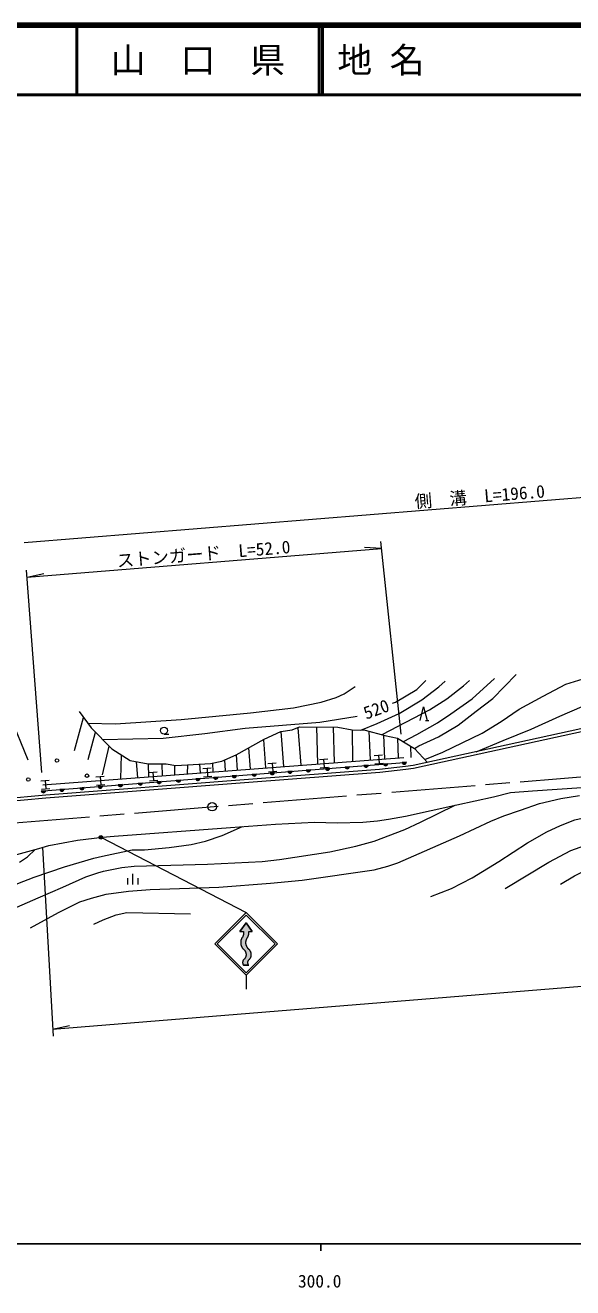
# Model space of a CAD drawing. Units: millimetres, scale not verified. Extents: x 40000 to 680000, y 20000 to 380000.
# Drawn here: x 325608 to 404147, y 198715 to 380000 of the extents above; entities that cross this region are included whole.
import ezdxf
from ezdxf.enums import TextEntityAlignment as Align

# ---------------------------------------------------------------- set-up
doc = ezdxf.new("R2010")
doc.units = ezdxf.units.MM
doc.header["$LTSCALE"] = 1000
doc.linetypes.add('CHAIN', pattern=[18.5, 12, -1.5, 3.5, -1.5])
for name, color, linetype, lineweight in [('M-BGD', 7, 'Continuous', 13), ('M-BMK', 2, 'CHAIN', 13), ('M-BMK-SRVR', 3, 'Continuous', 13), ('M-STR-HTXT', 7, 'Continuous', 13), ('M-STR-STRC', 7, 'Continuous', 13), ('M-TTL', 2, 'Continuous', 140), ('M-TTL-BAND', 7, 'Continuous', 25), ('M-TTL-LINE', 7, 'Continuous', 50)]:
    doc.layers.add(name, color=color, linetype=linetype, lineweight=lineweight)
doc.layers.add('M-TTL-TXT', color=7, linetype='Continuous')
doc.styles.add('ＭＳ ゴシック', font='')
doc.styles.get('ＭＳ ゴシック').set_extended_font_data('MS Gothic')

msp = doc.modelspace()

# ---------------------------------------------------------------- hatches: boundary and pattern name
at = {"layer": 'M-BGD'}
for points in [[(374188, 273693), (374812, 273742, -0.84072)], [(376991, 273914), (377615, 273964, -0.84072)], [(379667, 274126), (380290, 274175, -0.84072)], [(352636, 271991), (353259, 272040, -0.84072)], [(355279, 272199), (355903, 272249, -0.84072)], [(358150, 272426), (358774, 272476, -0.84072)], [(360731, 272630), (361355, 272679, -0.84072)], [(363278, 272831), (363902, 272881, -0.84072)], [(365921, 273040), (366545, 273089, -0.84072)], [(368661, 273256), (369284, 273306, -0.84072)], [(371479, 273479), (372102, 273528, -0.84072)], [(330554, 270247), (331178, 270296, -0.84072)], [(333428, 270474), (334052, 270523, -0.84072)], [(336048, 270681), (336672, 270730, -0.84072)], [(338942, 270909), (339565, 270958, -0.84072)], [(341808, 271135), (342431, 271185, -0.84072)], [(344491, 271347), (345115, 271397, -0.84072)], [(347277, 271567), (347901, 271617, -0.84072)], [(350072, 271788), (350696, 271837, -0.84072)], [(327898, 270037), (328522, 270086, -0.84072)]]:
    msp.add_hatch(color=256, dxfattribs=at).paths.add_polyline_path(points)
at = {"layer": 'M-STR-HTXT'}
msp.add_hatch(color=256, dxfattribs=at).paths.add_polyline_path([(336662, 263520, -0.41421), (336562, 263181, -0.41421), (336223, 263281, -1)])
at = {"layer": 'M-STR-STRC'}
msp.add_hatch(color=256, dxfattribs=at).paths.add_polyline_path([(357260, 248239), (357260, 248290), (357262, 248342), (357266, 248393), (357271, 248444), (357279, 248494), (357289, 248545), (357301, 248594), (357315, 248644), (357331, 248692), (357348, 248741), (357368, 248788), (357389, 248835), (357413, 248880), (357438, 248925), (357464, 248969), (357475, 248985), (357501, 249025), (357525, 249065), (357547, 249106), (357568, 249148), (357588, 249191), (357605, 249234), (357621, 249278), (357635, 249323), (357648, 249368), (357658, 249414), (357667, 249460), (357674, 249506), (357679, 249553), (357682, 249600), (357684, 249646), (357683, 249693), (357681, 249740), (357677, 249787), (357671, 249833), (357663, 249880), (357662, 249885), (358162, 249885), (357287, 251135), (356412, 249885), (356912, 249885), (356920, 249839), (356926, 249792), (356931, 249745), (356933, 249699), (356934, 249652), (356933, 249605), (356929, 249558), (356925, 249511), (356918, 249465), (356909, 249419), (356899, 249373), (356887, 249328), (356873, 249283), (356857, 249239), (356840, 249196), (356821, 249153), (356800, 249111), (356778, 249069), (356754, 249029), (356728, 248990), (356725, 248985), (356698, 248942), (356672, 248898), (356648, 248852), (356626, 248806), (356606, 248759), (356587, 248711), (356571, 248662), (356556, 248613), (356544, 248564), (356533, 248513), (356524, 248463), (356518, 248412), (356513, 248361), (356510, 248310), (356510, 248259), (356511, 248207), (356514, 248156), (356520, 248105), (356527, 248054), (356536, 248004), (356548, 247954), (356561, 247905), (356576, 247856), (356593, 247807), (356612, 247760), (356633, 247713), (356656, 247667), (356680, 247622), (356706, 247578), (356734, 247535), (356764, 247493), (356795, 247452), (356828, 247413), (356862, 247375), (356898, 247338), (356912, 247324), (356942, 247300), (356970, 247275), (356998, 247249), (357024, 247222), (357050, 247194), (357074, 247165), (357097, 247136), (357119, 247105), (357140, 247073), (357159, 247041), (357178, 247008), (357195, 246974), (357210, 246940), (357224, 246905), (357237, 246869), (357248, 246833), (357258, 246797), (357267, 246760), (357274, 246723), (357280, 246685), (357284, 246648), (357286, 246610), (357287, 246572), (357287, 246534), (357285, 246497), (357282, 246459), (357277, 246422), (357271, 246384), (357263, 246347), (357254, 246311), (357244, 246274), (357232, 246239), (357218, 246203), (357204, 246169), (357188, 246134), (357170, 246101), (357151, 246068), (357131, 246036), (357110, 246005), (357088, 245974), (357064, 245945), (357039, 245916), (357013, 245889), (356986, 245862), (356959, 245837), (356930, 245813), (356912, 245799), (356898, 245778), (356884, 245757), (356871, 245735), (356859, 245712), (356848, 245689), (356838, 245666), (356829, 245642), (356820, 245618), (356813, 245594), (356807, 245569), (356801, 245544), (356797, 245519), (356793, 245494), (356791, 245468), (356789, 245443), (356789, 245417), (356789, 245392), (356791, 245366), (356793, 245341), (356797, 245316), (356801, 245291), (356807, 245266), (356813, 245241), (356821, 245217), (356829, 245193), (356838, 245169), (356849, 245146), (356860, 245123), (356872, 245100), (356885, 245078), (356899, 245057), (356912, 245037), (357662, 245037), (357641, 245066), (357616, 245108), (357594, 245151), (357575, 245196), (357561, 245242), (357549, 245289), (357542, 245337), (357538, 245386), (357538, 245434), (357542, 245483), (357550, 245531), (357561, 245578), (357576, 245624), (357595, 245669), (357617, 245712), (357642, 245753), (357663, 245781), (357693, 245805), (357721, 245831), (357749, 245858), (357776, 245885), (357802, 245914), (357826, 245944), (357849, 245975), (357871, 246006), (357892, 246039), (357912, 246072), (357930, 246106), (357947, 246140), (357962, 246176), (357976, 246212), (357989, 246248), (358000, 246285), (358010, 246322), (358018, 246360), (358025, 246398), (358031, 246436), (358034, 246474), (358037, 246513), (358037, 246551), (358037, 246590), (358035, 246628), (358031, 246666), (358026, 246705), (358019, 246743), (358011, 246780), (358001, 246818), (357990, 246854), (357977, 246891), (357963, 246927), (357948, 246962), (357931, 246997), (357913, 247031), (357893, 247064), (357873, 247096), (357851, 247128), (357828, 247159), (357803, 247189), (357778, 247218), (357751, 247245), (357723, 247272), (357694, 247298), (357665, 247322), (357662, 247324), (357625, 247361), (357591, 247398), (357557, 247437), (357525, 247477), (357495, 247519), (357467, 247561), (357440, 247605), (357415, 247650), (357391, 247695), (357370, 247742), (357350, 247789), (357332, 247837), (357316, 247886), (357302, 247935), (357290, 247985), (357280, 248035), (357272, 248086), (357266, 248137), (357262, 248188)])

# ---------------------------------------------------------------- linework, layer by layer
at = {"layer": 'M-BGD'}
for p, q in [((332685, 275865), (333948, 280622)), ((367404, 279237), (367518, 273930)), ((369772, 279231), (369914, 274113)), ((383007, 280144), (383507, 280144)), ((334652, 274568), (335692, 278471)), ((345522, 278217), (346188, 278217)), ((359765, 277405), (360074, 273360)), ((362276, 278605), (362662, 273558)), ((364712, 279138), (365124, 273747)), ((372499, 278843), (372560, 274315)), ((374896, 278636), (375074, 274508)), ((377024, 278074), (377149, 274666)), ((379023, 277645), (379095, 274815)), ((336671, 272380), (337640, 276482)), ((357654, 276237), (357887, 273193)), ((380881, 276497), (380921, 274871)), ((328144, 270918), (379901, 274877)), ((328210, 270061), (379979, 274150)), ((339352, 275259), (339270, 271769)), ((341511, 274285), (341689, 271954)), ((343255, 273959), (343309, 272078)), ((345204, 273932), (345234, 272225)), ((348864, 273794), (348841, 272501)), ((350606, 273896), (350702, 272644)), ((352472, 274054), (352495, 272781)), ((354176, 274503), (354297, 272919)), ((355853, 275239), (356020, 273050)), ((360418, 273988), (361615, 274080)), ((361016, 274034), (361108, 272838)), ((367818, 274554), (369015, 274646)), ((368416, 274600), (368508, 273404)), ((374812, 273742), (374188, 273693)), ((375665, 275155), (376862, 275246)), ((375757, 273958), (376953, 274050)), ((376264, 275200), (376355, 274004)), ((377615, 273964), (376991, 273914)), ((380290, 274175), (379667, 274126)), ((335736, 272101), (336933, 272192)), ((336335, 272146), (336426, 270950)), ((343331, 272682), (344528, 272773)), ((343930, 272727), (344021, 271531)), ((347022, 273725), (346999, 272360)), ((351082, 273274), (352278, 273366)), ((351173, 272078), (352370, 272169)), ((351680, 273320), (351772, 272124)), ((353259, 272040), (352636, 271991)), ((355903, 272249), (355279, 272199)), ((358774, 272476), (358150, 272426)), ((360510, 272792), (361706, 272883)), ((361355, 272679), (360731, 272630)), ((363902, 272881), (363278, 272831)), ((366545, 273089), (365921, 273040)), ((367910, 273358), (369106, 273449)), ((369284, 273306), (368661, 273256)), ((372102, 273528), (371479, 273479)), ((327854, 271498), (329051, 271589)), ((327946, 270301), (329142, 270393)), ((328453, 271544), (328544, 270347)), ((331178, 270296), (330554, 270247)), ((334052, 270523), (333428, 270474)), ((335828, 270904), (337024, 270996)), ((336672, 270730), (336048, 270681)), ((339565, 270958), (338942, 270909)), ((342431, 271185), (341808, 271135)), ((343423, 271485), (344619, 271577)), ((345115, 271397), (344491, 271347)), ((347901, 271617), (347277, 271567)), ((350696, 271837), (350072, 271788)), ((328522, 270086), (327898, 270037)), ((340299, 256630), (340299, 257530)), ((341049, 256630), (341049, 258130)), ((341799, 256630), (341799, 257530))]:
    msp.add_line(p, q, dxfattribs=at)
for points in [[(381436, 276154), (382049, 276516), (384909, 277830), (387729, 279515), (390308, 281526), (392709, 283330), (396051, 286784)], [(334579, 279767), (338560, 279708), (347981, 280332), (357915, 281275), (364087, 281980), (368041, 282782), (370201, 283458), (371367, 283984), (372955, 285049)], [(373769, 278800), (376107, 279717), (379270, 281171), (382495, 283121), (384931, 285025), (385825, 285815)], [(376798, 278134), (383616, 281718), (386094, 283298), (388460, 285147), (389321, 285902)], [(378285, 282647), (378724, 282808), (381788, 284616), (383087, 285924)], [(379850, 277134), (381765, 278137), (384744, 279827), (386660, 281137), (389738, 283300), (392930, 286219)], [(382936, 274546), (385520, 275616), (391164, 278334), (393891, 280006), (396468, 281784), (399929, 283646), (403165, 285386), (405636, 286158), (408826, 286405), (411535, 286025), (415175, 284796), (421060, 282720), (423652, 281917), (426401, 281328), (428819, 281084), (434078, 280855), (438651, 281117), (439717, 282175), (441049, 283361), (443995, 284868)], [(390314, 275691), (394155, 277297), (398179, 278901), (402282, 280772), (405515, 282159), (407842, 282856), (409857, 283134), (411964, 282905), (414314, 282498), (420865, 280464), (423795, 279661), (427010, 279415), (430963, 279492), (441992, 280469)], [(333319, 281474), (335059, 279118), (338036, 276077), (340667, 274442), (343255, 273959), (345802, 273924), (347197, 273696), (352169, 273988), (353821, 274347), (355853, 275239), (359903, 277482), (362276, 278605), (363915, 278811), (364966, 279243), (370427, 279229), (372499, 278843), (374350, 278781), (377184, 278032), (379023, 277645), (381436, 276154), (383298, 274158)], [(382257, 280144), (382757, 282144), (383257, 280144)], [(406843, 279304), (381261, 273713), (380163, 273586), (376417, 273155), (357013, 271662), (328543, 269439), (322309, 268879)], [(323337, 268972), (322651, 276618), (322423, 277478), (323292, 279634), (323444, 280728), (325978, 274510)], [(336687, 277455), (345373, 277641), (351369, 278306), (357174, 279062), (367873, 279924), (373205, 280782)], [(322334, 268480), (328576, 269040), (357044, 271263), (376456, 272757), (380209, 273189), (381327, 273318), (406920, 278912)], [(320661, 259900), (327547, 261797), (329012, 262216), (333092, 263007), (336693, 263400), (338341, 263581), (355064, 264819), (361483, 265266), (367090, 265566), (370336, 265494), (374045, 265582), (376126, 265740), (377706, 266000), (380176, 266442), (387521, 268062), (392798, 269223), (395222, 269829), (398369, 270057), (405470, 270539)], [(383775, 254909), (386734, 256056), (389727, 257576), (393541, 259898), (397660, 262617), (400412, 264166), (402370, 265095), (404450, 265893), (407230, 266548), (409285, 266762), (419062, 267805), (423103, 268371), (426822, 269284), (428870, 269761), (433148, 271161)], [(394463, 256066), (400705, 259841), (403898, 261508), (405899, 262213), (408410, 263023), (412572, 263893), (420840, 265202), (422493, 265270), (426937, 265808), (435360, 267227), (441541, 268584), (444757, 269584), (447867, 270686), (448331, 270960)], [(326346, 250415), (330396, 252594), (333415, 254112), (335109, 254675), (337196, 255253), (340402, 255659), (343509, 255877), (353390, 256247), (360767, 256827), (365346, 257241), (375666, 258739), (377623, 259270), (379047, 259748), (387905, 263597), (392409, 265695), (394277, 266464), (396667, 267310), (399372, 268234), (402418, 268982), (405117, 269396)], [(315906, 250031), (316709, 250147), (318931, 250879), (322089, 252360), (327455, 254695), (331012, 256225), (334274, 257703), (336004, 258282), (336852, 258542), (339480, 259060), (341209, 259251), (351761, 259541), (359600, 259938), (362059, 260226), (369295, 261314), (373030, 262145), (375660, 262834), (380068, 264517), (382329, 265549), (387303, 268014)], [(309081, 251504), (311355, 251843), (314858, 252607), (317734, 253558), (321667, 255479), (323369, 256226), (324557, 256785), (326901, 257693), (331227, 259162), (335459, 260418), (336698, 260703), (340921, 261609), (342699, 261606), (346271, 261918), (349386, 262362), (351475, 262864), (353850, 263660), (356772, 264938)], [(402381, 256676), (404397, 257842), (407201, 259306), (411043, 260609), (414844, 261176), (422813, 262205), (428724, 262674), (432706, 263059), (437143, 263671), (443541, 265028)], [(324785, 259813), (325930, 260583), (327041, 261657)], [(335439, 250910), (336761, 251555), (338652, 252283), (340157, 252608), (349298, 252417)]]:
    msp.add_lwpolyline(points, dxfattribs=at)
for centre, radius in [((345522, 278717), 500), ((330154, 274417), 250), ((326037, 271703), 250), ((334473, 272246), 250)]:
    msp.add_circle(centre, radius, dxfattribs=at)
for centre in [(374495, 273772), (377299, 273993), (379974, 274205), (352943, 272070), (355587, 272279), (358458, 272505), (361039, 272709), (363586, 272910), (366229, 273119), (368968, 273335), (371786, 273558), (330862, 270326), (333736, 270553), (336356, 270760), (339249, 270988), (342115, 271214), (344799, 271426), (347585, 271646), (350379, 271867), (328206, 270116)]:
    msp.add_arc(centre, 318, 194.40725, 354.62498, dxfattribs=at)
at = {"layer": 'M-BMK'}
msp.add_lwpolyline([(322858, 265379), (507400, 280384), (551170, 288661)], dxfattribs=at)
at = {"layer": 'M-BMK-SRVR'}
msp.add_circle((352421, 267783), 600, dxfattribs=at)
at = {"layer": 'M-STR-HTXT'}
for p, q in [((325454, 305722), (473208, 317736)), ((325873, 300739), (376709, 304873)), ((376709, 304873), (374258, 305017)), ((379550, 278182), (376603, 305868)), ((328006, 272706), (325762, 301734)), ((325873, 300739), (328269, 301277)), ((336443, 263400), (357288, 252586)), ((328083, 261950), (329590, 234824)), ((329535, 235823), (331930, 236360))]:
    msp.add_line(p, q, dxfattribs=at)
msp.add_lwpolyline([(329535, 235823), (511414, 250612), (556214, 259083)], dxfattribs=at)
msp.add_circle((336443, 263400), 250, dxfattribs=at)
msp.add_arc((323488, 329094), 28454, 274.74032, 274.8088, dxfattribs=at)
at = {"layer": 'M-STR-STRC'}
for p, q in [((352788, 248086), (357288, 252586)), ((353142, 248086), (357288, 252233)), ((361788, 248086), (357288, 252586)), ((361435, 248086), (357288, 252233)), ((356412, 249885), (357287, 251135)), ((357287, 251135), (358162, 249885)), ((356412, 249885), (356912, 249885)), ((357662, 249885), (358162, 249885)), ((352788, 248086), (357288, 243586)), ((353142, 248086), (357288, 243939)), ((357288, 243586), (361788, 248086)), ((357288, 243939), (361435, 248086)), ((357662, 245037), (356912, 245037)), ((357288, 243586), (357288, 241586))]:
    msp.add_line(p, q, dxfattribs=at)
msp.add_lwpolyline([(357287, 251135), (356412, 249885), (356912, 249885), (356920, 249839), (356926, 249792), (356931, 249745), (356933, 249699), (356934, 249652), (356933, 249605), (356929, 249558), (356925, 249511), (356918, 249465), (356909, 249419), (356899, 249373), (356887, 249328), (356873, 249283), (356857, 249239), (356840, 249196), (356821, 249153), (356800, 249111), (356778, 249069), (356754, 249029), (356728, 248990), (356725, 248985), (356698, 248942), (356672, 248898), (356648, 248852), (356626, 248806), (356606, 248759), (356587, 248711), (356571, 248662), (356556, 248613), (356544, 248564), (356533, 248513), (356524, 248463), (356518, 248412), (356513, 248361), (356510, 248310), (356510, 248259), (356511, 248207), (356514, 248156), (356520, 248105), (356527, 248054), (356536, 248004), (356548, 247954), (356561, 247905), (356576, 247856), (356593, 247807), (356612, 247760), (356633, 247713), (356656, 247667), (356680, 247622), (356706, 247578), (356734, 247535), (356764, 247493), (356795, 247452), (356828, 247413), (356862, 247375), (356898, 247338), (356912, 247324), (356942, 247300), (356970, 247275), (356998, 247249), (357024, 247222), (357050, 247194), (357074, 247165), (357097, 247136), (357119, 247105), (357140, 247073), (357159, 247041), (357178, 247008), (357195, 246974), (357210, 246940), (357224, 246905), (357237, 246869), (357248, 246833), (357258, 246797), (357267, 246760), (357274, 246723), (357280, 246685), (357284, 246648), (357286, 246610), (357287, 246572), (357287, 246534), (357285, 246497), (357282, 246459), (357277, 246422), (357271, 246384), (357263, 246347), (357254, 246311), (357244, 246274), (357232, 246239), (357218, 246203), (357204, 246169), (357188, 246134), (357170, 246101), (357151, 246068), (357131, 246036), (357110, 246005), (357088, 245974), (357064, 245945), (357039, 245916), (357013, 245889), (356986, 245862), (356959, 245837), (356930, 245813), (356912, 245799), (356898, 245778), (356884, 245757), (356871, 245735), (356859, 245712), (356848, 245689), (356838, 245666), (356829, 245642), (356820, 245618), (356813, 245594), (356807, 245569), (356801, 245544), (356797, 245519), (356793, 245494), (356791, 245468), (356789, 245443), (356789, 245417), (356789, 245392), (356791, 245366), (356793, 245341), (356797, 245316), (356801, 245291), (356807, 245266), (356813, 245241), (356821, 245217), (356829, 245193), (356838, 245169), (356849, 245146), (356860, 245123), (356872, 245100), (356885, 245078), (356899, 245057), (356912, 245037), (357662, 245037), (357648, 245056), (357635, 245077), (357622, 245097), (357610, 245119), (357599, 245140), (357589, 245162), (357580, 245185), (357572, 245207), (357564, 245231), (357558, 245254), (357552, 245278), (357547, 245301), (357544, 245325), (357541, 245349), (357539, 245374), (357538, 245398), (357538, 245422), (357539, 245446), (357541, 245471), (357544, 245495), (357548, 245519), (357553, 245542), (357558, 245566), (357565, 245589), (357573, 245612), (357581, 245635), (357590, 245657), (357601, 245680), (357612, 245701), (357624, 245722), (357636, 245743), (357650, 245763), (357663, 245781), (357693, 245805), (357721, 245831), (357749, 245858), (357776, 245885), (357802, 245914), (357826, 245944), (357849, 245975), (357871, 246006), (357892, 246039), (357912, 246072), (357930, 246106), (357947, 246140), (357962, 246176), (357976, 246212), (357989, 246248), (358000, 246285), (358010, 246322), (358018, 246360), (358025, 246398), (358031, 246436), (358034, 246474), (358037, 246513), (358037, 246551), (358037, 246590), (358035, 246628), (358031, 246666), (358026, 246705), (358019, 246743), (358011, 246780), (358001, 246818), (357990, 246854), (357977, 246891), (357963, 246927), (357948, 246962), (357931, 246997), (357913, 247031), (357893, 247064), (357873, 247096), (357851, 247128), (357828, 247159), (357803, 247189), (357778, 247218), (357751, 247245), (357723, 247272), (357694, 247298), (357665, 247322), (357662, 247324), (357625, 247361), (357591, 247398), (357557, 247437), (357525, 247477), (357495, 247519), (357467, 247561), (357440, 247605), (357415, 247650), (357391, 247695), (357370, 247742), (357350, 247789), (357332, 247837), (357316, 247886), (357302, 247935), (357290, 247985), (357280, 248035), (357272, 248086), (357266, 248137), (357262, 248188), (357260, 248239), (357260, 248290), (357262, 248342), (357266, 248393), (357271, 248444), (357279, 248494), (357289, 248545), (357301, 248594), (357315, 248644), (357331, 248692), (357348, 248741), (357368, 248788), (357389, 248835), (357413, 248880), (357438, 248925), (357464, 248969), (357475, 248985), (357501, 249025), (357525, 249065), (357547, 249106), (357568, 249148), (357588, 249191), (357605, 249234), (357621, 249278), (357635, 249323), (357648, 249368), (357658, 249414), (357667, 249460), (357674, 249506), (357679, 249553), (357682, 249600), (357684, 249646), (357683, 249693), (357681, 249740), (357677, 249787), (357671, 249833), (357663, 249880), (357662, 249885), (358162, 249885)], close=True, dxfattribs=at)
at = {"layer": 'M-TTL'}
msp.add_line((680000, 380000), (40000, 380000), dxfattribs=at)
at = {"layer": 'M-TTL-BAND'}
for p, q in [((40000, 205000), (579000, 205000)), ((368000, 205000), (368000, 204000))]:
    msp.add_line(p, q, dxfattribs=at)
at = {"layer": 'M-TTL-LINE'}
for p, q in [((333000, 380000), (333000, 370000)), ((367750, 380000), (367750, 370000)), ((368250, 380000), (368250, 370000)), ((40000, 370000), (680000, 370000))]:
    msp.add_line(p, q, dxfattribs=at)

# ---------------------------------------------------------------- texts
at = {"layer": 'M-BGD', "style": 'ＭＳ ゴシック'}
msp.add_text('520', height=1833, rotation=20.152, dxfattribs=at).set_placement((375964, 281795), align=Align.MIDDLE_CENTER)
at = {"layer": 'M-STR-HTXT', "style": 'ＭＳ ゴシック'}
for s, p in [('側\u3000溝\u3000L=196.0', (390928, 310890)), ('ストンガード\u3000L=52.0', (351304, 302652))]:
    msp.add_text(s, height=1833, rotation=4.649, dxfattribs=at).set_placement(p, align=Align.BOTTOM_CENTER)
at = {"layer": 'M-TTL-BAND', "style": 'ＭＳ ゴシック'}
msp.add_text('300.0', height=1833, dxfattribs=at).set_placement((367844, 198195), align=Align.BOTTOM_CENTER)
at = {"layer": 'M-TTL-TXT', "style": 'ＭＳ ゴシック'}
msp.add_text('山\u3000口\u3000県', height=3666, dxfattribs=at).set_placement((350375, 375000), align=Align.MIDDLE_CENTER)
msp.add_text('地 名', height=3666, dxfattribs=at).set_placement((370380, 375000), align=Align.MIDDLE_LEFT)

doc.saveas('drawing.dxf')
